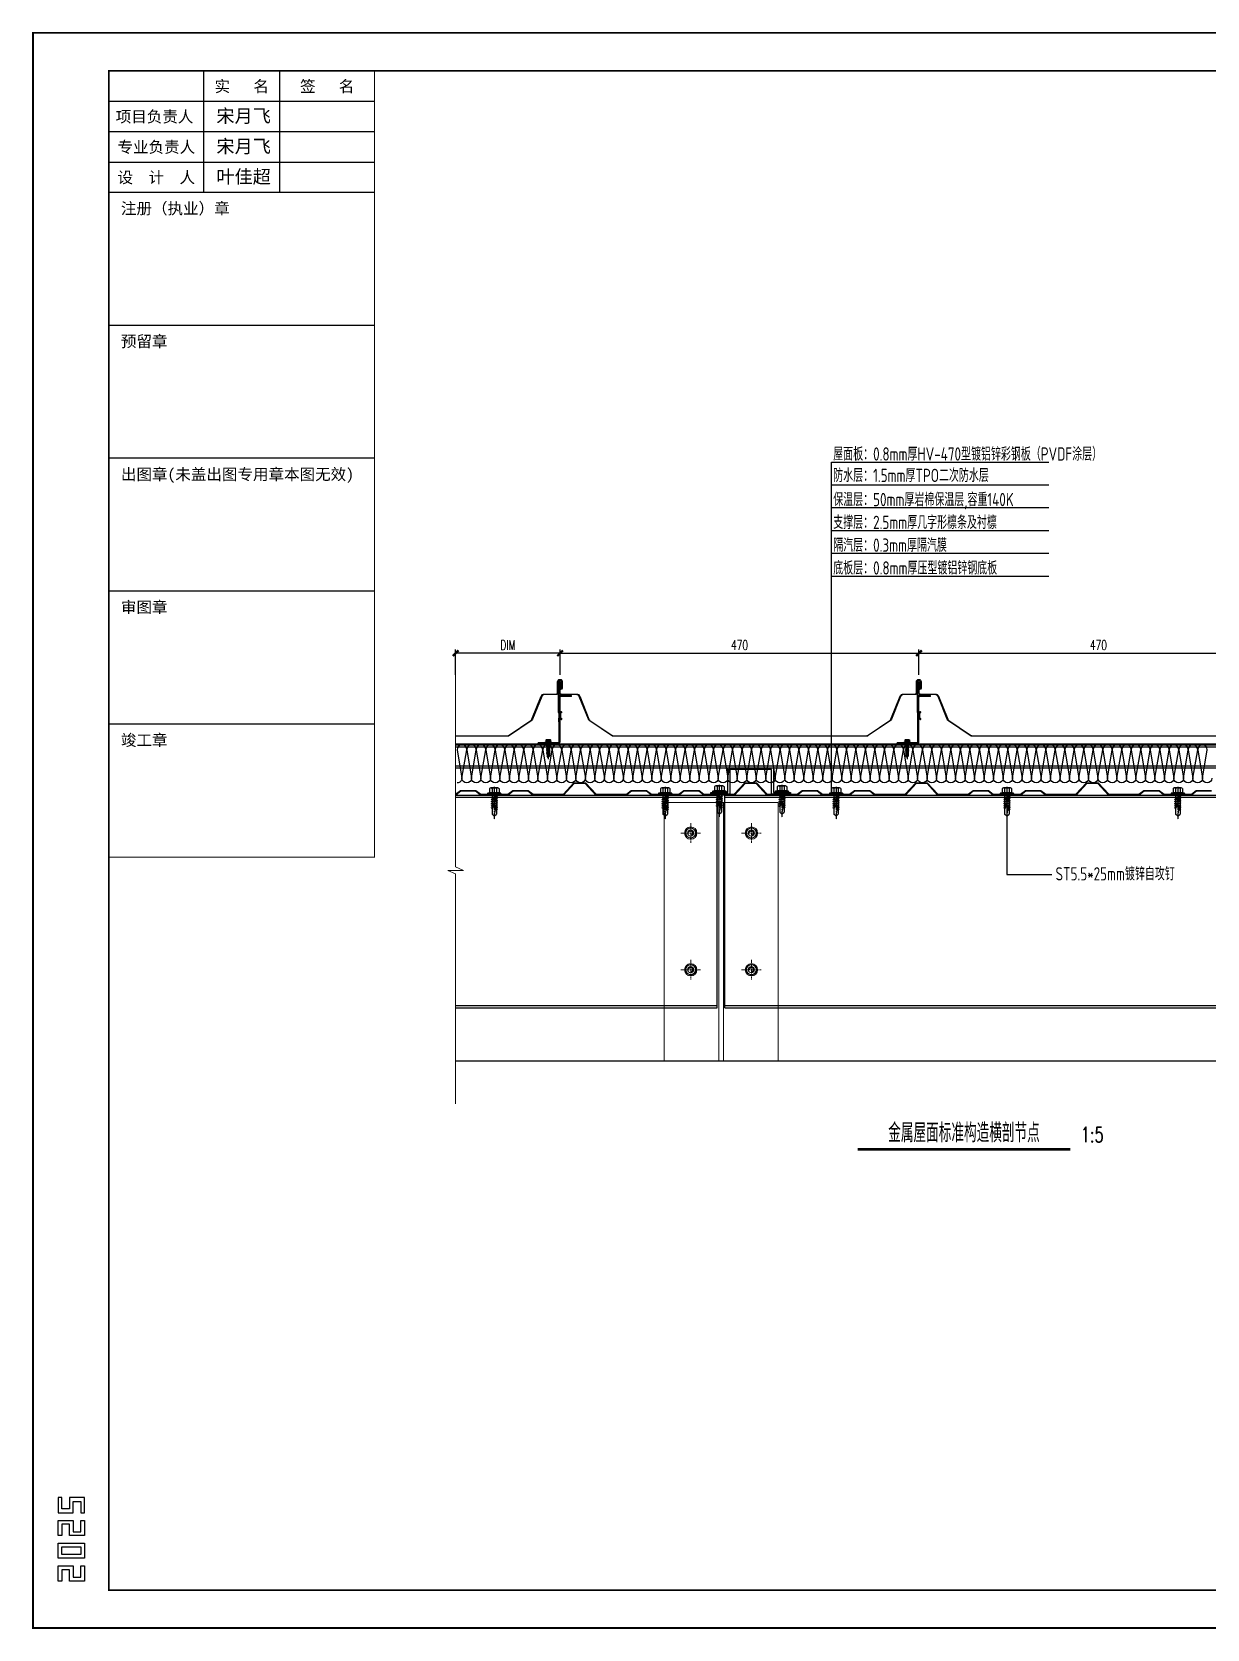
# Model space of a CAD drawing. Extents: x -599358 to 2865263, y -1062760 to 486533.
# Drawn here: x 109185 to 110733, y -728503 to -726400 of the extents above; entities that cross this region are included whole.
import ezdxf
from ezdxf.enums import TextEntityAlignment as Align

# ---------------------------------------------------------------- set-up
doc = ezdxf.new("R2010")
doc.units = 0
for name, pattern in [('CENTER', [2, 1.25, -0.25, 0.25, -0.25]), ('CENTER2', [28.575, 19.05, -3.175, 3.175, -3.175]), ('DASH', [0.35, 0.25, -0.1])]:
    doc.linetypes.add(name, pattern=pattern)
for name, color, linetype in [('0-cxFrame', 155, 'Continuous'), ('3符号', 173, 'Continuous'), ('BWM', 8, 'Continuous'), ('DIM', 173, 'Continuous'), ('Glass cotton', 95, 'Continuous'), ('PJ', 151, 'Continuous'), ('qianming', 155, 'Continuous'), ('SEAMLOK75 - SHEET', 6, 'Continuous'), ('V900型压型底板', 190, 'Continuous'), ('WZ', 2, 'Continuous'), ('ZX', 1, 'CENTER2')]:
    doc.layers.add(name, color=color, linetype=linetype)
for name, color, linetype, lineweight in [('0-cxText', 131, 'Continuous', 25), ('S-dim', 81, 'Continuous', 0), ('底板', 2, 'Continuous', 13), ('文字标注引出线', 7, 'Continuous', 15), ('粗', 7, 'Continuous', 50), ('紧固件', 4, 'Continuous', 13)]:
    doc.layers.add(name, color=color, linetype=linetype, lineweight=lineweight)
doc.styles.add('cx_biaoti', font='')
doc.styles.add('cx_tuming', font='simhei.ttf')
doc.styles.add('cx_tuqian1', font='宋体.shx')
doc.styles.add('DHTEXT-1', font='romans.shx', dxfattribs={"width": 0.7, "bigfont": 'chinese.shx'})
doc.styles.add('jhz', font='TSSDENG.SHX', dxfattribs={"width": 0.75, "bigfont": 'TSSDCHN.SHX'})
doc.styles.add('卓越符号', font='ROMANS.shx', dxfattribs={"width": 0.7, "bigfont": 'CHINESE.shx'})
doc.styles.add('图框宋体', font='', dxfattribs={"width": 0.75})
doc.styles.add('黑体', font='simhei.ttf')
doc.styles.get('cx_biaoti').set_extended_font_data('SimSun')
doc.styles.get('图框宋体').set_extended_font_data('SimSun')
doc.dimstyles.new('ZN5', dxfattribs={"dimscale": 5, "dimtxt": 2.5, "dimasz": 1.5, "dimexe": 1, "dimexo": 2, "dimgap": 0.9, "dimtad": 1, "dimdec": 0, "dimdsep": 46, "dimtxsty": 'DHTEXT-1', "dimblk": 'ARCHTICK', "dimcen": 2.5, "dimclrd": 173, "dimclre": 173, "dimclrt": 7, "dimazin": 2, "dimtfac": 1, "dimtix": 1, "dimtmove": 2, "dimatfit": 3, "dimfxl": 0, "dimarcsym": 0})

# ---------------------------------------------------------------- blocks, each defined once
blk = doc.blocks.new('*U641')
at = {"layer": 'PJ'}
for p, q in [((-4.4, 0.5), (-4.4, 0)), ((4.4, 0), (-4.4, 0)), ((-4.1, 0.8), (-3.1, 1)), ((4.1, 0.8), (-4.1, 0.8)), ((-3.1, 3.9), (-3.1, 1)), ((3.1, 1), (-3.1, 1)), ((2.3, 4.2), (-2.3, 4.2)), ((-2, 0.8), (-1.5, 1)), ((-1.5, 3.9), (-1.5, 1)), ((-1.5, 0), (-1.5, -1.6)), ((1.5, 3.9), (1.5, 1)), ((2.2, 0.8), (1.5, 1)), ((1.5, 0), (1.5, -1.1)), ((3.1, 3.9), (3.1, 1)), ((4.1, 0.8), (3.1, 1)), ((4.4, 0.5), (4.4, 0)), ((-2.1, -1.9), (2.1, -1.4)), ((-2.1, -1.9), (-1.5, -1.6)), ((-2.1, -1.9), (-1.5, -2.2)), ((-2.1, -3.3), (2.1, -2.8)), ((-2.1, -3.3), (-1.5, -3)), ((-2.1, -3.3), (-1.5, -3.6)), ((-2.1, -4.7), (2.1, -4.2)), ((-2.1, -4.7), (-1.5, -4.4)), ((-2.1, -4.7), (-1.5, -5)), ((-2.1, -6.1), (2.1, -5.6)), ((-2.1, -6.1), (-1.5, -5.8)), ((-2.1, -6.1), (-1.5, -6.4)), ((-2.1, -7.5), (2.1, -7)), ((-2.1, -7.5), (-1.5, -7.2)), ((-2.1, -7.5), (-1.5, -7.8)), ((-2.1, -8.9), (-1.5, -8.6)), ((-2.1, -8.9), (-1.1, -8.8)), ((-2.1, -8.9), (-1.5, -9.2)), ((-1.5, -1.6), (1.5, -1.1)), ((-1.5, -2.2), (1.5, -1.7)), ((-1.5, -2.2), (-1.5, -3)), ((-1.5, -3), (1.5, -2.5)), ((-1.5, -3.6), (1.5, -3.1)), ((-1.5, -3.6), (-1.5, -4.4)), ((-1.5, -4.4), (1.5, -3.9)), ((-1.5, -5), (1.5, -4.5)), ((-1.5, -5), (-1.5, -5.8)), ((-1.5, -5.8), (1.5, -5.3)), ((-1.5, -6.4), (1.5, -5.9)), ((-1.5, -6.4), (-1.5, -7.2)), ((-1.5, -7.2), (1.5, -6.7)), ((-1.5, -7.8), (1.5, -7.3)), ((-1.5, -7.8), (-1.5, -8.6)), ((-1.5, -8.6), (-1, -8.5)), ((-1.5, -9.2), (-1.5, -13)), ((-1.5, -9.2), (-1.3, -9.2)), ((0.6, -8.2), (1.5, -8.1)), ((0.7, -8.6), (2.1, -8.4)), ((0.7, -8.8), (1.5, -8.7)), ((0.7, -9.6), (1.5, -9.5)), ((0.7, -10), (2.1, -9.8)), ((0.7, -10.2), (1.5, -10.1)), ((1.5, -0.3), (1.5, -1.1)), ((2.1, -1.4), (1.5, -1.1)), ((2.1, -1.4), (1.5, -1.7)), ((1.5, -1.7), (1.5, -2.5)), ((2.1, -2.8), (1.5, -2.5)), ((2.1, -2.8), (1.5, -3.1)), ((1.5, -3.1), (1.5, -3.9)), ((2.1, -4.2), (1.5, -3.9)), ((2.1, -4.2), (1.5, -4.5)), ((1.5, -4.5), (1.5, -5.3)), ((2.1, -5.6), (1.5, -5.3)), ((2.1, -5.6), (1.5, -5.9)), ((1.5, -5.9), (1.5, -6.7)), ((2.1, -7), (1.5, -6.7)), ((2.1, -7), (1.5, -7.3)), ((1.5, -7.3), (1.5, -8.1)), ((2.1, -8.4), (1.5, -8.1)), ((2.1, -8.4), (1.5, -8.7)), ((1.5, -8.7), (1.5, -9.5)), ((2.1, -9.8), (1.5, -9.5)), ((2.1, -9.8), (1.5, -10.1)), ((1.5, -10.1), (1.5, -13)), ((0, -14.4), (-1.5, -13)), ((0, -14.4), (1.5, -13))]:
    blk.add_line(p, q, dxfattribs=at)
blk.add_lwpolyline([(0, -14.4), (0.7, -10.2), (0.7, -8.5, 0.417657), (0.4, -8.2, 0.097062), (-1, -8.5), (-1.5, -9.6)], format="xyb", dxfattribs=at)
for centre, radius, start, end in [((-4.1, 0.5), 0.3, 90, 180), ((-2.3, 3.3), 0.951, 35.4009, 144.5991), ((0, 1), 3.2, 61.0594, 118.9406), ((2.3, 3.3), 0.951, 35.4009, 144.5991), ((4.1, 0.5), 0.3, 0, 90)]:
    blk.add_arc(centre, radius, start, end, dxfattribs=at)
at = {"layer": 'ZX', "ltscale": 0.2}
blk.add_line((0, 4.9), (0, -16.8), dxfattribs=at)
blk = doc.blocks.new('00990')
at = {"color": 2}
blk.add_lwpolyline([(7292.4, -17093.5), (7314.9, -17093.5), (7314.9, -17061), (7374.9, -17061), (7374.9, -17093.5), (7397.4, -17093.5), (7397.4, -17096), (7372.4, -17096), (7372.4, -17063.5), (7317.4, -17063.5), (7317.4, -17096), (7292.4, -17096)], close=True, dxfattribs=at)
at = {"layer": '紧固件', "xscale": 2, "yscale": 2, "zscale": 2}
for p in [(7303.6, -17093.5), (7386.1, -17093.5, 0)]:
    blk.add_blockref('*U641', p, dxfattribs=at)
blk = doc.blocks.new('*U1726')
at = {"layer": 'PJ'}
for p, q in [((-4.4, 0.5), (-4.4, 0)), ((4.4, 0), (-4.4, 0)), ((-4.1, 0.8), (-3.1, 1)), ((4.1, 0.8), (-4.1, 0.8)), ((-3.1, 3.9), (-3.1, 1)), ((3.1, 1), (-3.1, 1)), ((2.3, 4.2), (-2.3, 4.2)), ((-2, 0.8), (-1.5, 1)), ((-1.5, 3.9), (-1.5, 1)), ((-1.5, 0), (-1.5, -1.6)), ((1.5, 3.9), (1.5, 1)), ((2.2, 0.8), (1.5, 1)), ((1.5, 0), (1.5, -1.1)), ((3.1, 3.9), (3.1, 1)), ((4.1, 0.8), (3.1, 1)), ((4.4, 0.5), (4.4, 0)), ((-2.1, -1.9), (2.1, -1.4)), ((-2.1, -1.9), (-1.5, -1.6)), ((-2.1, -1.9), (-1.5, -2.2)), ((-2.1, -3.3), (2.1, -2.8)), ((-2.1, -3.3), (-1.5, -3)), ((-2.1, -3.3), (-1.5, -3.6)), ((-2.1, -4.7), (2.1, -4.2)), ((-2.1, -4.7), (-1.5, -4.4)), ((-2.1, -4.7), (-1.5, -5)), ((-2.1, -6.1), (2.1, -5.6)), ((-2.1, -6.1), (-1.5, -5.8)), ((-2.1, -6.1), (-1.5, -6.4)), ((-2.1, -7.5), (2.1, -7)), ((-2.1, -7.5), (-1.5, -7.2)), ((-2.1, -7.5), (-1.5, -7.8)), ((-2.1, -8.9), (2.1, -8.4)), ((-2.1, -8.9), (-1.5, -8.6)), ((-2.1, -8.9), (-1.5, -9.2)), ((-2.1, -10.3), (2.1, -9.8)), ((-2.1, -10.3), (-1.5, -10)), ((-2.1, -10.3), (-1.5, -10.6)), ((-2.1, -11.7), (2.1, -11.2)), ((-2.1, -11.7), (-1.5, -11.4)), ((-2.1, -11.7), (-1.5, -12)), ((-2.1, -13.1), (-1.5, -12.8)), ((-2.1, -13.1), (-1.1, -13)), ((-2.1, -13.1), (-1.5, -13.4)), ((-1.5, -1.6), (1.5, -1.1)), ((-1.5, -2.2), (1.5, -1.7)), ((-1.5, -2.2), (-1.5, -3)), ((-1.5, -3), (1.5, -2.5)), ((-1.5, -3.6), (1.5, -3.1)), ((-1.5, -3.6), (-1.5, -4.4)), ((-1.5, -4.4), (1.5, -3.9)), ((-1.5, -5), (1.5, -4.5)), ((-1.5, -5), (-1.5, -5.8)), ((-1.5, -5.8), (1.5, -5.3)), ((-1.5, -6.4), (1.5, -5.9)), ((-1.5, -6.4), (-1.5, -7.2)), ((-1.5, -7.2), (1.5, -6.7)), ((-1.5, -7.8), (1.5, -7.3)), ((-1.5, -7.8), (-1.5, -8.6)), ((-1.5, -8.6), (1.5, -8.1)), ((-1.5, -9.2), (1.5, -8.7)), ((-1.5, -9.2), (-1.5, -10)), ((-1.5, -10), (1.5, -9.5)), ((-1.5, -10.6), (1.5, -10.1)), ((-1.5, -10.6), (-1.5, -11.4)), ((-1.5, -11.4), (1.5, -10.9)), ((-1.5, -12), (1.5, -11.5)), ((-1.5, -12), (-1.5, -12.8)), ((-1.5, -12.8), (-1, -12.7)), ((-1.5, -13.4), (-1.5, -17.2)), ((-1.5, -13.4), (-1.3, -13.4)), ((0, -18.6), (-1.5, -17.2)), ((0, -18.6), (1.5, -17.2)), ((0.6, -12.4), (1.5, -12.3)), ((0.7, -12.8), (2.1, -12.6)), ((0.7, -13), (1.5, -12.9)), ((0.7, -13.8), (1.5, -13.7)), ((0.7, -14.2), (2.1, -14)), ((0.7, -14.4), (1.5, -14.3)), ((1.5, -0.3), (1.5, -1.1)), ((2.1, -1.4), (1.5, -1.1)), ((2.1, -1.4), (1.5, -1.7)), ((1.5, -1.7), (1.5, -2.5)), ((2.1, -2.8), (1.5, -2.5)), ((2.1, -2.8), (1.5, -3.1)), ((1.5, -3.1), (1.5, -3.9)), ((2.1, -4.2), (1.5, -3.9)), ((2.1, -4.2), (1.5, -4.5)), ((1.5, -4.5), (1.5, -5.3)), ((2.1, -5.6), (1.5, -5.3)), ((2.1, -5.6), (1.5, -5.9)), ((1.5, -5.9), (1.5, -6.7)), ((2.1, -7), (1.5, -6.7)), ((2.1, -7), (1.5, -7.3)), ((1.5, -7.3), (1.5, -8.1)), ((2.1, -8.4), (1.5, -8.1)), ((2.1, -8.4), (1.5, -8.7)), ((1.5, -8.7), (1.5, -9.5)), ((2.1, -9.8), (1.5, -9.5)), ((2.1, -9.8), (1.5, -10.1)), ((1.5, -10.1), (1.5, -10.9)), ((2.1, -11.2), (1.5, -10.9)), ((2.1, -11.2), (1.5, -11.5)), ((1.5, -11.5), (1.5, -12.3)), ((2.1, -12.6), (1.5, -12.3)), ((2.1, -12.6), (1.5, -12.9)), ((1.5, -12.9), (1.5, -13.7)), ((2.1, -14), (1.5, -13.7)), ((2.1, -14), (1.5, -14.3)), ((1.5, -14.3), (1.5, -17.2))]:
    blk.add_line(p, q, dxfattribs=at)
blk.add_lwpolyline([(0, -18.6), (0.7, -14.4), (0.7, -12.7, 0.417657), (0.4, -12.4, 0.097062), (-1, -12.7), (-1.5, -13.8)], format="xyb", dxfattribs=at)
for centre, radius, start, end in [((-4.1, 0.5), 0.3, 90, 180), ((-2.3, 3.3), 0.951, 35.4009, 144.5991), ((0, 1), 3.2, 61.0594, 118.9406), ((2.3, 3.3), 0.951, 35.4009, 144.5991), ((4.1, 0.5), 0.3, 0, 90)]:
    blk.add_arc(centre, radius, start, end, dxfattribs=at)
at = {"layer": 'ZX', "ltscale": 0.2}
blk.add_line((0, 4.9), (0, -21), dxfattribs=at)
blk = doc.blocks.new('A$C06060CBF')
at = {"layer": '粗', "lineweight": -2}
for p, q in [((26.8, 41.2), (26.8, 82.1)), ((27.4, 41.2), (27.4, 82.1)), ((43.8, 63.6), (29.7, 63.6)), ((43.8, 62.4), (43.8, 63.6)), ((27.4, 2.3), (27.4, 61.4)), ((28.7, 59.5), (27.4, 59.5)), ((30.4, 42.2), (28, 40.8)), ((28.7, 2.3), (28.7, 61.4)), ((43.8, 62.4), (29.7, 62.4)), ((26.8, 33), (26.8, 28.9)), ((28.7, 41.2), (27.4, 41.2)), ((27.4, 33), (27.4, 28.9)), ((28.7, 33), (27.4, 33)), ((30.4, 32), (28, 33.3)), ((29.2, 40.8), (28.4, 40.3)), ((29.2, 33.4), (28.4, 33.9)), ((30.7, 41.6), (29.2, 40.8)), ((29.2, 33.8), (29.2, 40.3)), ((30.7, 32.5), (29.2, 33.4)), ((30.9, 41.1), (29.8, 40.4)), ((29.8, 33.8), (29.8, 40.3)), ((30.6, 33.3), (29.8, 33.7)), ((30.9, 33.1), (29.8, 33.7)), ((26.4, 1.2), (0, 1.2)), ((0, 0), (0, 1.2)), ((26.4, 0), (0, 0)), ((19.5, 0), (19.5, 1.2))]:
    blk.add_line(p, q, dxfattribs=at)
at = {"layer": '粗'}
blk.add_line((27.4, 28.9), (26.8, 28.9), dxfattribs=at)
at = {"layer": '粗', "linetype": 'DASH', "lineweight": -2}
for p, q in [((9.7, 1.2), (9.7, 0)), ((16.9, 1.2), (16.9, 0))]:
    blk.add_line(p, q, dxfattribs=at)
at = {"layer": '粗', "lineweight": -2}
blk.add_lwpolyline([(27.4, 82.1, -1), (29.9, 82.1), (29.9, 73.1), (30.5, 73.1), (30.5, 82.1, 1), (26.8, 82.1)], format="xyb", dxfattribs=at)
for centre, radius, start, end in [((29.7, 61.4), 2.25, 90, 180), ((29.7, 61.4), 1.02, 90, 180), ((30.6, 41.6), 0.627, 302.657, 103.9204), ((27.8, 41.2), 1.02, 180, 300), ((27.8, 33), 1.02, 60, 180), ((27.8, 41.2), 0.41, 180, 300), ((27.8, 33), 0.41, 60, 180), ((29.9, 40.3), 0.717, 120, 180), ((29.9, 33.8), 0.717, 180, 240), ((29.9, 40.3), 0.102, 120, 180), ((29.9, 33.8), 0.102, 180, 240), ((30.6, 32.6), 0.627, 256.0796, 57.343), ((26.4, 2.3), 1.02, 270, 0), ((26.4, 2.3), 2.25, 270, 0)]:
    blk.add_arc(centre, radius, start, end, dxfattribs=at)
at = {"layer": '紧固件', "xscale": -1.023999999801318, "yscale": 1.023999999801318, "zscale": 1.023999999801318}
blk.add_blockref('*U1726', (13.2, 1.2), dxfattribs=at)
blk = doc.blocks.new('*U647')
at = {"const_width": 0.7}
blk.add_lwpolyline([(-27.98, 0), (27.98, 0)], dxfattribs=at)
at = {"color": 0, "style": '卓越符号', "width": 0.7, "flags": 8}
blk.add_attdef('图名', text='', height=5, dxfattribs=at).set_placement((0, 1.85), align=Align.CENTER)
blk.add_attdef('比例', (30.78, 1.85), '', height=4, dxfattribs=at)
blk = doc.blocks.new('_ArchTick')
at = {"color": 0, "linetype": 'ByBlock', "const_width": 0.4}
blk.add_lwpolyline([(-0.5, -0.5), (0.5, 0.5)], dxfattribs=at)
blk = doc.blocks.new('*D648')
at = {"layer": 'Defpoints', "color": 0, "ltscale": 50, "transparency": 16777216}
for p in [(110353.5, -727218.3), (109881, -727257), (110353.5, -727257)]:
    blk.add_point(p, dxfattribs=at)
at = {"layer": 'DIM', "color": 173, "linetype": 'ByBlock', "lineweight": -2, "ltscale": 50, "transparency": 16777216}
for p, q in [((109881, -727247), (109881, -727213.3)), ((109881, -727218.3), (110353.5, -727218.3)), ((110353.5, -727247), (110353.5, -727213.3))]:
    blk.add_line(p, q, dxfattribs=at)
at = {"layer": 'DIM', "color": 173, "lineweight": -2, "ltscale": 50, "transparency": 16777216, "xscale": 7.5, "yscale": 7.5, "zscale": 7.5, "rotation": 180}
blk.add_blockref('_ArchTick', (109881, -727218.3), dxfattribs=at)
at = {"layer": 'DIM', "color": 173, "lineweight": -2, "ltscale": 50, "transparency": 16777216, "xscale": 7.5, "yscale": 7.5, "zscale": 7.5}
blk.add_blockref('_ArchTick', (110353.5, -727218.3), dxfattribs=at)
at = {"layer": 'DIM', "color": 7, "ltscale": 50, "transparency": 16777216, "insert": (110117.2, -727207.6), "char_height": 12.5, "attachment_point": 5, "style": 'DHTEXT-1'}
blk.add_mtext('470', dxfattribs=at)
blk = doc.blocks.new('*D649')
at = {"layer": 'Defpoints', "color": 0, "ltscale": 50, "transparency": 16777216}
for p in [(110826.1, -727218.3), (110353.5, -727257), (110826.1, -727257)]:
    blk.add_point(p, dxfattribs=at)
at = {"layer": 'DIM', "color": 173, "linetype": 'ByBlock', "lineweight": -2, "ltscale": 50, "transparency": 16777216}
for p, q in [((110353.5, -727247), (110353.5, -727213.3)), ((110353.5, -727218.3), (110826.1, -727218.3)), ((110826.1, -727247), (110826.1, -727213.3))]:
    blk.add_line(p, q, dxfattribs=at)
at = {"layer": 'DIM', "color": 173, "lineweight": -2, "ltscale": 50, "transparency": 16777216, "xscale": 7.5, "yscale": 7.5, "zscale": 7.5, "rotation": 180}
blk.add_blockref('_ArchTick', (110353.5, -727218.3), dxfattribs=at)
at = {"layer": 'DIM', "color": 173, "lineweight": -2, "ltscale": 50, "transparency": 16777216, "xscale": 7.5, "yscale": 7.5, "zscale": 7.5}
blk.add_blockref('_ArchTick', (110826.1, -727218.3), dxfattribs=at)
at = {"layer": 'DIM', "color": 7, "ltscale": 50, "transparency": 16777216, "insert": (110589.8, -727207.6), "char_height": 12.5, "attachment_point": 5, "style": 'DHTEXT-1'}
blk.add_mtext('470', dxfattribs=at)
blk = doc.blocks.new('*D652')
at = {"layer": 'Defpoints', "color": 0, "ltscale": 50, "transparency": 16777216}
for p in [(109743.4, -727218.3), (109743.4, -727257), (109881, -727257)]:
    blk.add_point(p, dxfattribs=at)
at = {"layer": 'DIM', "color": 173, "linetype": 'ByBlock', "lineweight": -2, "ltscale": 50, "transparency": 16777216}
for p, q in [((109743.4, -727247), (109743.4, -727213.3)), ((109881, -727218.3), (109743.4, -727218.3)), ((109881, -727247), (109881, -727213.3))]:
    blk.add_line(p, q, dxfattribs=at)
at = {"layer": 'DIM', "color": 173, "lineweight": -2, "ltscale": 50, "transparency": 16777216, "xscale": 7.5, "yscale": 7.5, "zscale": 7.5, "rotation": 180}
blk.add_blockref('_ArchTick', (109743.4, -727218.3), dxfattribs=at)
at = {"layer": 'DIM', "color": 173, "lineweight": -2, "ltscale": 50, "transparency": 16777216, "xscale": 7.5, "yscale": 7.5, "zscale": 7.5}
blk.add_blockref('_ArchTick', (109881, -727218.3), dxfattribs=at)
at = {"layer": 'DIM', "color": 7, "ltscale": 50, "transparency": 16777216, "insert": (109812.2, -727207.6), "char_height": 12.5, "attachment_point": 5, "style": 'DHTEXT-1'}
blk.add_mtext('DIM', dxfattribs=at)
blk = doc.blocks.new('*U1760')
at = {"color": 4}
for points in [[(-7, -1, 1), (9, -1, 1), (-7, -1, 1)], [(-5.4, -1, 1), (7.4, -1, 1), (-5.4, -1, 1)], [(-3, -1, 1), (5, -1, 1), (-3, -1, 1)], [(1, -3.8, 2.414214), (-1.8, -1, 2.414214)]]:
    blk.add_lwpolyline(points, format="xyb", dxfattribs=at)
blk.add_lwpolyline([(1, -8.3), (-5.7, -4.6), (-5.7, 2.6), (1, 6.3), (7.7, 2.6), (7.7, -4.6), (1, -8.3)], dxfattribs=at)
at = {"color": 1, "linetype": 'CENTER', "ltscale": 3}
for points in [[(1, 11.8), (1, -13.8)], [(-11.8, -1), (13.8, -1)]]:
    blk.add_lwpolyline(points, dxfattribs=at)
blk = doc.blocks.new('4356')
at = {"layer": 'S-dim', "ltscale": 10}
for p, q in [((1239454.8, -86062.1), (1239604.8, -86062.1)), ((1239454.8, -86062.1), (1239454.8, -86402.1)), ((1239526.8, -86062.1), (1239526.8, -86402.1)), ((1239532.8, -86062.1), (1239532.8, -86402.1)), ((1239604.8, -86062.1), (1239604.8, -86402.1)), ((1239454.8, -86402.1), (1239604.8, -86402.1))]:
    blk.add_line(p, q, dxfattribs=at)
at = {"xscale": 1.010860484544767, "yscale": 1.010860484544767, "zscale": 1.010860484544767}
for p in [(1239488.8, -86101.1), (1239568.8, -86101.1), (1239488.8, -86281.1), (1239568.8, -86281.1)]:
    blk.add_blockref('*U1760', p, dxfattribs=at)
blk = doc.blocks.new('zjcx_lan_xinxi(Dragon)')
for p, q in [((7000, -3200), (0, -3200)), ((7000, -6700), (0, -6700)), ((7000, -10200), (0, -10200)), ((7000, -13700), (0, -13700)), ((7000, -17200), (0, -17200))]:
    blk.add_line(p, q)
at = {"const_width": 25}
blk.add_lwpolyline([(0, -20700), (7000, -20700), (7000, 0), (0, 0)], close=True, dxfattribs=at)
for points in [[(2500, -3200), (2500, 0)], [(4500, -3200), (4500, 0)], [(0, -800), (7000, -800)], [(0, -1600), (7000, -1600)], [(0, -2400), (7000, -2400)]]:
    blk.add_lwpolyline(points)
for points in [[(7000, -3200), (7000, 0)], [(0, -3200), (7000, -3200)], [(0, -20700), (7000, -20700), (7000, -3200)], [(0, -20700), (7000, -20700)]]:
    blk.add_lwpolyline(points, dxfattribs=at)
at = {"style": '图框宋体'}
for s, p in [('实   名', (3500, -400)), ('签   名', (5750, -400)), ('项目负责人', (1204, -1200)), ('专业负责人', (1250, -2000)), ('设  计  人', (1250, -2800))]:
    blk.add_text(s, height=300, dxfattribs=at).set_placement(p, align=Align.MIDDLE)
for s, p in [('注册（执业）章', (318, -3771)), ('预留章', (318, -7271)), ('出图章(未盖出图专用章本图无效)', (318, -10771)), ('审图章', (318, -14271)), ('竣工章', (318, -17771))]:
    blk.add_text(s, height=300, dxfattribs=at).set_placement(p)
blk = doc.blocks.new('T-信息(Dragon)')
at = {"layer": '0-cxFrame'}
blk.add_blockref('zjcx_lan_xinxi(Dragon)', (0, 0), dxfattribs=at)
at = {"layer": 'qianming', "color": 3, "style": 'cx_biaoti'}
for s, p in [('宋月飞', (3550, -1186)), ('宋月飞', (3550, -1986)), ('叶佳超', (3550, -2786))]:
    blk.add_text(s, height=350, dxfattribs=at).set_placement(p, align=Align.MIDDLE_CENTER)
blk = doc.blocks.new('TK22.A2 L(Dragon)')
at = {"layer": '0-cxFrame', "color": 7, "const_width": 0.5}
blk.add_lwpolyline([(0, 0), (-594, 0), (-594, 420), (0, 420)], close=True, dxfattribs=at)
at = {"layer": '0-cxFrame', "const_width": 0.5}
blk.add_lwpolyline([(-80, 10), (-574, 10), (-574, 410), (-80, 410)], close=True, dxfattribs=at)
at = {"layer": 'Defpoints', "color": 2}
for points in [[(-586.37, 34.37), (-587.37, 34.37), (-587.37, 30.37), (-583.37, 30.37), (-583.37, 33.37), (-581.37, 33.37), (-581.37, 30.37), (-580.37, 30.37), (-580.37, 34.37), (-584.37, 34.37), (-584.37, 31.37), (-586.37, 31.37), (-586.37, 34.37)], [(-586.37, 24.37), (-587.37, 24.37), (-587.37, 28.37), (-583.37, 28.37), (-583.37, 25.37), (-581.37, 25.37), (-581.37, 28.37), (-580.37, 28.37), (-580.37, 24.37), (-584.37, 24.37), (-584.37, 27.37), (-586.37, 27.37), (-586.37, 24.37)], [(-586.37, 12.37), (-587.37, 12.37), (-587.37, 16.37), (-583.37, 16.37), (-583.37, 13.37), (-581.37, 13.37), (-581.37, 16.37), (-580.37, 16.37), (-580.37, 12.37), (-584.37, 12.37), (-584.37, 15.37), (-586.37, 15.37), (-586.37, 12.37)]]:
    blk.add_lwpolyline(points, dxfattribs=at)
for points in [[(-587.37, 18.37), (-587.37, 22.37), (-580.37, 22.37), (-580.37, 18.37)], [(-586.37, 19.37), (-586.37, 21.37), (-581.37, 21.37), (-581.37, 19.37)]]:
    blk.add_lwpolyline(points, close=True, dxfattribs=at)
at = {"layer": '0-cxFrame', "xscale": 0.01, "yscale": 0.01, "zscale": 0.01}
blk.add_blockref('T-信息(Dragon)', (-574, 410), dxfattribs=at)
at = {"style": '黑体', "flags": 4}
blk.add_attdef('图幅', text='', height=3.3, dxfattribs=at).set_placement((-40, 3), align=Align.RIGHT)
at = {"layer": '0-cxText', "flags": 4}
for tag, height, style, p in [('建设单位', 3.5, 'cx_tuming', (-45, 240)), ('项目名称', 3.5, 'cx_tuming', (-45, 210)), ('子项名称', 3.5, 'cx_tuming', (-45, 180)), ('工程编号', 3.3, 'cx_tuqian1', (-35, 165)), ('图名1', 3.5, 'cx_tuming', (-45, 87)), ('图名2', 3.5, 'cx_tuming', (-45, 79)), ('图名3', 3.5, 'cx_tuming', (-45, 71)), ('出图日期', 3.3, 'cx_tuqian1', (-39, 60)), ('专业', 3.3, 'cx_tuqian1', (-55, 52)), ('图号', 3.3, 'cx_tuqian1', (-55, 44)), ('版次', 3.3, 'cx_tuqian1', (-20, 44))]:
    blk.add_attdef(tag, text='', height=height, dxfattribs=dict(at, style=style)).set_placement(p, align=Align.MIDDLE)
at = {"layer": 'Defpoints', "color": 6, "flags": 4}
for tag, height, style, p in [('tufu', 3.3, '黑体', (-12, 12)), ('dwfname', 4, 'cx_tuqian1', (-80, 3))]:
    blk.add_attdef(tag, text='', height=height, dxfattribs=dict(at, style=style)).set_placement(p, align=Align.RIGHT)

msp = doc.modelspace()

# ---------------------------------------------------------------- linework, layer by layer
at = {"color": 1, "ltscale": 10}
msp.add_line((109743.4, -727337.6), (111470.5, -727337.6), dxfattribs=at)
at = {"color": 3, "ltscale": 10}
for p, q in [((109743.4, -727339.1), (111470.5, -727339.1)), ((109743.4, -727341.6), (111470.5, -727341.6)), ((109743.4, -727366.6), (111470.5, -727366.6)), ((109743.4, -727369.1), (111470.5, -727369.1))]:
    msp.add_line(p, q, dxfattribs=at)
at = {"color": 6, "ltscale": 10}
for p, q in [((109743.4, -727405), (110087.9, -727405)), ((109743.4, -727408), (110087.9, -727408)), ((110087.9, -727685), (110087.9, -727405)), ((110097.9, -727685), (110097.9, -727405)), ((110097.9, -727405), (111470.5, -727405)), ((110097.9, -727408), (111470.5, -727408)), ((109743.4, -727682), (110087.9, -727682)), ((109743.4, -727685), (110087.9, -727685)), ((110097.9, -727682), (111470.5, -727682)), ((110097.9, -727685), (111470.5, -727685))]:
    msp.add_line(p, q, dxfattribs=at)
at = {"color": 8, "ltscale": 10}
msp.add_line((109743.4, -727755), (111470.5, -727755), dxfattribs=at)
at = {"layer": 'BWM'}
msp.add_lwpolyline([(110739.2, -727382.8, -1), (110726.7, -727382.8), (110733, -727345.3, 1), (110720.5, -727345.3), (110726.7, -727382.8, -1), (110714.2, -727382.8), (110720.5, -727345.3, 1), (110708, -727345.3), (110714.2, -727382.8, -1), (110701.7, -727382.8), (110708, -727345.3, 1), (110695.5, -727345.3), (110701.7, -727382.8, -1), (110689.2, -727382.8), (110695.5, -727345.3, 1), (110683, -727345.3), (110689.2, -727382.8, -1), (110676.7, -727382.8), (110683, -727345.3, 1), (110670.5, -727345.3), (110676.7, -727382.8, -1), (110664.2, -727382.8), (110670.5, -727345.3, 1), (110658, -727345.3), (110664.2, -727382.8, -1), (110651.7, -727382.8), (110658, -727345.3, 1), (110645.5, -727345.3), (110651.7, -727382.8, -1), (110639.2, -727382.8), (110645.5, -727345.3, 1), (110633, -727345.3), (110639.2, -727382.8, -1), (110626.7, -727382.8), (110633, -727345.3, 1), (110620.5, -727345.3), (110626.7, -727382.8, -1), (110614.2, -727382.8), (110620.5, -727345.3, 1), (110608, -727345.3), (110614.2, -727382.8, -1), (110601.7, -727382.8), (110608, -727345.3, 1), (110595.5, -727345.3), (110601.7, -727382.8, -1), (110589.2, -727382.8), (110595.5, -727345.3, 1), (110583, -727345.3), (110589.2, -727382.8, -1), (110576.7, -727382.8), (110583, -727345.3, 1), (110570.5, -727345.3), (110576.7, -727382.8, -1), (110564.2, -727382.8), (110570.5, -727345.3, 1), (110558, -727345.3), (110564.2, -727382.8, -1), (110551.7, -727382.8), (110558, -727345.3, 1), (110545.5, -727345.3), (110551.7, -727382.8, -1), (110539.2, -727382.8), (110545.5, -727345.3, 1), (110533, -727345.3), (110539.2, -727382.8, -1), (110526.7, -727382.8), (110533, -727345.3, 1), (110520.5, -727345.3), (110526.7, -727382.8, -1), (110514.2, -727382.8), (110520.5, -727345.3, 1), (110508, -727345.3), (110514.2, -727382.8, -1), (110501.7, -727382.8), (110508, -727345.3, 1), (110495.5, -727345.3), (110501.7, -727382.8, -1), (110489.2, -727382.8), (110495.5, -727345.3, 1), (110483, -727345.3), (110489.2, -727382.8, -1), (110476.7, -727382.8), (110483, -727345.3, 1), (110470.5, -727345.3), (110476.7, -727382.8, -1), (110464.2, -727382.8), (110470.5, -727345.3, 1), (110458, -727345.3), (110464.2, -727382.8, -1), (110451.7, -727382.8), (110458, -727345.3, 1), (110445.5, -727345.3), (110451.7, -727382.8, -1), (110439.2, -727382.8), (110445.5, -727345.3, 1), (110433, -727345.3), (110439.2, -727382.8, -1), (110426.7, -727382.8), (110433, -727345.3, 1), (110420.5, -727345.3), (110426.7, -727382.8, -1), (110414.2, -727382.8), (110420.5, -727345.3, 1), (110408, -727345.3), (110414.2, -727382.8, -1), (110401.7, -727382.8), (110408, -727345.3, 1), (110395.5, -727345.3), (110401.7, -727382.8, -1), (110389.2, -727382.8), (110395.5, -727345.3, 1), (110383, -727345.3), (110389.2, -727382.8, -1), (110376.7, -727382.8), (110383, -727345.3, 1), (110370.5, -727345.3), (110376.7, -727382.8, -1), (110364.2, -727382.8), (110370.5, -727345.3, 1), (110358, -727345.3), (110364.2, -727382.8, -1), (110351.7, -727382.8), (110358, -727345.3, 1), (110345.5, -727345.3), (110351.7, -727382.8, -1), (110339.2, -727382.8), (110345.5, -727345.3, 1), (110333, -727345.3), (110339.2, -727382.8, -1), (110326.7, -727382.8), (110333, -727345.3, 1), (110320.5, -727345.3), (110326.7, -727382.8, -1), (110314.2, -727382.8), (110320.5, -727345.3, 1), (110308, -727345.3), (110314.2, -727382.8, -1), (110301.7, -727382.8), (110308, -727345.3, 1), (110295.5, -727345.3), (110301.7, -727382.8, -1), (110289.2, -727382.8), (110295.5, -727345.3, 1), (110283, -727345.3), (110289.2, -727382.8, -1), (110276.7, -727382.8), (110283, -727345.3, 1), (110270.5, -727345.3), (110276.7, -727382.8, -1), (110264.2, -727382.8), (110270.5, -727345.3, 1), (110258, -727345.3), (110264.2, -727382.8, -1), (110251.7, -727382.8), (110258, -727345.3, 1), (110245.5, -727345.3), (110251.7, -727382.8, -1), (110239.2, -727382.8), (110245.5, -727345.3, 1), (110233, -727345.3), (110239.2, -727382.8, -1), (110226.7, -727382.8), (110233, -727345.3, 1), (110220.5, -727345.3), (110226.7, -727382.8, -1), (110214.2, -727382.8), (110220.5, -727345.3, 1), (110208, -727345.3), (110214.2, -727382.8, -1), (110201.7, -727382.8), (110208, -727345.3, 1), (110195.5, -727345.3), (110201.7, -727382.8, -1), (110189.2, -727382.8), (110195.5, -727345.3, 1), (110183, -727345.3), (110189.2, -727382.8, -1), (110176.7, -727382.8), (110183, -727345.3, 1), (110170.5, -727345.3), (110176.7, -727382.8, -1), (110164.2, -727382.8), (110170.5, -727345.3, 1), (110158, -727345.3), (110164.2, -727382.8, -1), (110151.7, -727382.8), (110158, -727345.3, 1), (110145.5, -727345.3), (110151.7, -727382.8, -1), (110139.2, -727382.8), (110145.5, -727345.3, 1), (110133, -727345.3), (110139.2, -727382.8, -1), (110126.7, -727382.8), (110133, -727345.3, 1), (110120.5, -727345.3), (110126.7, -727382.8, -1), (110114.2, -727382.8), (110120.5, -727345.3, 1), (110108, -727345.3), (110114.2, -727382.8, -1), (110101.7, -727382.8), (110108, -727345.3, 1), (110095.5, -727345.3), (110101.7, -727382.8, -1), (110089.2, -727382.8), (110095.5, -727345.3, 1), (110083, -727345.3), (110089.2, -727382.8, -1), (110076.7, -727382.8), (110083, -727345.3, 1), (110070.5, -727345.3), (110076.7, -727382.8, -1), (110064.2, -727382.8), (110070.5, -727345.3, 1), (110058, -727345.3), (110064.2, -727382.8, -1), (110051.7, -727382.8), (110058, -727345.3, 1), (110045.5, -727345.3), (110051.7, -727382.8, -1), (110039.2, -727382.8), (110045.5, -727345.3, 1), (110033, -727345.3), (110039.2, -727382.8, -1), (110026.7, -727382.8), (110033, -727345.3, 1), (110020.5, -727345.3), (110026.7, -727382.8, -1), (110014.2, -727382.8), (110020.5, -727345.3, 1), (110008, -727345.3), (110014.2, -727382.8, -1), (110001.7, -727382.8), (110008, -727345.3, 1), (109995.5, -727345.3), (110001.7, -727382.8, -1), (109989.2, -727382.8), (109995.5, -727345.3, 1), (109983, -727345.3), (109989.2, -727382.8, -1), (109976.7, -727382.8), (109983, -727345.3, 1), (109970.5, -727345.3), (109976.7, -727382.8, -1), (109964.2, -727382.8), (109970.5, -727345.3, 1), (109958, -727345.3), (109964.2, -727382.8, -1), (109951.7, -727382.8), (109958, -727345.3, 1), (109945.5, -727345.3), (109951.7, -727382.8, -1), (109939.2, -727382.8), (109945.5, -727345.3, 1), (109933, -727345.3), (109939.2, -727382.8, -1), (109926.7, -727382.8), (109933, -727345.3, 1), (109920.5, -727345.3), (109926.7, -727382.8, -1), (109914.2, -727382.8), (109920.5, -727345.3, 1), (109908, -727345.3), (109914.2, -727382.8, -1), (109901.7, -727382.8), (109908, -727345.3, 1), (109895.5, -727345.3), (109901.7, -727382.8, -1), (109889.2, -727382.8), (109895.5, -727345.3, 1), (109883, -727345.3), (109889.2, -727382.8, -1), (109876.7, -727382.8), (109883, -727345.3, 1), (109870.5, -727345.3), (109876.7, -727382.8, -1), (109864.2, -727382.8), (109870.5, -727345.3, 1), (109858, -727345.3), (109864.2, -727382.8, -1), (109851.7, -727382.8), (109858, -727345.3, 1), (109845.5, -727345.3), (109851.7, -727382.8, -1), (109839.2, -727382.8), (109845.5, -727345.3, 1), (109833, -727345.3), (109839.2, -727382.8, -1), (109826.7, -727382.8), (109833, -727345.3, 1), (109820.5, -727345.3), (109826.7, -727382.8, -1), (109814.2, -727382.8), (109820.5, -727345.3, 1), (109808, -727345.3), (109814.2, -727382.8, -1), (109801.7, -727382.8), (109808, -727345.3, 1), (109795.5, -727345.3), (109801.7, -727382.8, -1), (109789.2, -727382.8), (109795.5, -727345.3, 1), (109783, -727345.3), (109789.2, -727382.8, -1), (109776.7, -727382.8), (109783, -727345.3, 1), (109770.5, -727345.3), (109776.7, -727382.8, -1), (109764.2, -727382.8), (109770.5, -727345.3, 1), (109758, -727345.3), (109764.2, -727382.8, -1), (109751.7, -727382.8), (109758, -727345.3, 1), (109745.5, -727345.3), (109751.7, -727382.8, -0.414214), (109745.5, -727389.1)], format="xyb", dxfattribs=at)
at = {"layer": 'DIM', "ltscale": 10}
for p, q in [((110238.4, -727405.5), (110238.4, -726966.7)), ((110238.4, -726966.7), (110524.7, -726966.7)), ((110238.4, -726996.7), (110524.7, -726996.7)), ((110238.4, -727026.7), (110524.7, -727026.7)), ((110238.4, -727056.7), (110524.7, -727056.7)), ((110238.4, -727086.7), (110524.7, -727086.7)), ((110238.4, -727116.7), (110524.7, -727116.7)), ((110469.3, -727412.8), (110469.3, -727509.7)), ((110469.3, -727509.7), (110528.5, -727509.7))]:
    msp.add_line(p, q, dxfattribs=at)
at = {"layer": 'SEAMLOK75 - SHEET'}
for points in [[(109743.4, -727326.9), (109811.6, -727326.9, 0.149451), (109813.9, -727326.2), (109842.5, -727306.9, 0.149451), (109843.9, -727305.1), (109856.1, -727275, -0.305731), (109860.4, -727272.1), (109875.7, -727272.1, 0.414214), (109877.7, -727270.1), (109877.7, -727255.6, -0.414214), (109880.4, -727252.9), (109881.1, -727252.9, -0.414214), (109883.8, -727255.6), (109883.8, -727264.9, -1), (109881.1, -727264.9), (109881.1, -727257), (109881.8, -727257), (109881.8, -727264.9, 1), (109883.1, -727264.9), (109883.1, -727255.6, 0.414214), (109881.1, -727253.6), (109880.4, -727253.6, 0.414214), (109878.4, -727255.6), (109878.4, -727270.1, -0.414214), (109875.7, -727272.8), (109860.4, -727272.8, 0.305731), (109856.7, -727275.3), (109844.6, -727305.3, -0.149451), (109842.8, -727307.5), (109814.3, -727326.8, -0.149451), (109811.6, -727327.6), (109743.4, -727327.6)], [(110756.7, -727327.6), (110590.2, -727327.6), (110423.7, -727327.6, -0.149451), (110421.1, -727326.8), (110392.5, -727307.5, -0.149451), (110390.8, -727305.3), (110378.6, -727275.3, 0.305731), (110374.9, -727272.8), (110355.2, -727272.8, -0.414214), (110352.5, -727270.1), (110352.5, -727257, -1), (110354.6, -727257), (110354.6, -727264.9), (110353.9, -727264.9), (110353.9, -727257, 1), (110353.2, -727257), (110353.2, -727270.1, 0.414214), (110355.2, -727272.1), (110374.9, -727272.1, -0.305731), (110379.3, -727275), (110391.4, -727305.1, 0.149451), (110392.9, -727306.9), (110421.5, -727326.2, 0.149451), (110423.7, -727326.9), (110590.2, -727326.9), (110756.7, -727326.9, 0.149451)]]:
    msp.add_lwpolyline(points, format="xyb", dxfattribs=at)
msp.add_lwpolyline([(110117.7, -727327.6), (109951.1, -727327.6, -0.149451), (109948.5, -727326.8), (109919.9, -727307.5, -0.149451), (109918.2, -727305.3), (109906.1, -727275.3, 0.305731), (109902.3, -727272.8), (109882.6, -727272.8, -0.414214), (109879.9, -727270.1), (109879.9, -727257, -1), (109882, -727257), (109882, -727264.9), (109881.3, -727264.9), (109881.3, -727257, 1), (109880.6, -727257), (109880.6, -727270.1, 0.414214), (109882.6, -727272.1), (109902.3, -727272.1, -0.305731), (109906.7, -727275), (109918.9, -727305.1, 0.149451), (109920.3, -727306.9), (109948.9, -727326.2, 0.149451), (109951.1, -727326.9), (110117.7, -727326.9), (110284.2, -727326.9, 0.149451), (110286.4, -727326.2), (110315, -727306.9, 0.149451), (110316.5, -727305.1), (110328.6, -727275, -0.305731), (110333, -727272.1), (110348.2, -727272.1, 0.414214), (110350.2, -727270.1), (110350.2, -727255.6, -0.414214), (110352.9, -727252.9), (110353.6, -727252.9, -0.414214), (110356.3, -727255.6), (110356.3, -727264.9, -1), (110353.6, -727264.9), (110353.6, -727257), (110354.3, -727257), (110354.3, -727264.9, 1), (110355.6, -727264.9), (110355.6, -727255.6, 0.414214), (110353.6, -727253.6), (110352.9, -727253.6, 0.414214), (110350.9, -727255.6), (110350.9, -727270.1, -0.414214), (110348.2, -727272.8), (110333, -727272.8, 0.305731), (110329.3, -727275.3), (110317.1, -727305.3, -0.149451), (110315.4, -727307.5), (110286.8, -727326.8, -0.149451), (110284.2, -727327.6)], format="xyb", close=True, dxfattribs=at)
at = {"layer": '底板', "color": 2}
for points in [[(109743.2, -727404.1), (109749.7, -727399.1), (109769.9, -727399.1), (109776.4, -727404.1), (109812.2, -727404.1), (109818.7, -727399.1), (109838.9, -727399.1), (109845.4, -727404.1), (109885.2, -727404.1), (109899.2, -727389.1), (109914.5, -727389.1), (109928.5, -727404.1), (109968.2, -727404.1), (109974.7, -727399.1), (109994.9, -727399.1), (110001.4, -727404.1), (110037.2, -727404.1), (110043.7, -727399.1), (110063.9, -727399.1), (110070.4, -727404.1), (110110.2, -727404.1), (110124.2, -727389.1), (110139.5, -727389.1), (110153.5, -727404.1), (110193.2, -727404.1), (110199.7, -727399.1), (110219.9, -727399.1), (110226.4, -727404.1), (110262.2, -727404.1), (110268.7, -727399.1), (110288.9, -727399.1), (110295.4, -727404.1), (110335.2, -727404.1), (110349.2, -727389.1), (110364.5, -727389.1), (110378.5, -727404.1), (110418.2, -727404.1), (110424.7, -727399.1), (110444.9, -727399.1), (110451.4, -727404.1), (110487.2, -727404.1), (110493.7, -727399.1), (110513.9, -727399.1), (110520.4, -727404.1), (110560.2, -727404.1), (110574.2, -727389.1), (110581.8, -727389.1)], [(110581.8, -727389.1), (110589.5, -727389.1), (110603.5, -727404.1), (110643.2, -727404.1), (110649.7, -727399.1), (110669.9, -727399.1), (110676.4, -727404.1), (110712.2, -727404.1), (110718.7, -727399.1), (110738.9, -727399.1)]]:
    msp.add_lwpolyline(points, dxfattribs=at)
at = {"layer": '底板', "color": 4}
for points in [[(109743.3, -727404.4), (109749.8, -727399.4), (109769.8, -727399.4), (109776.3, -727404.4), (109812.3, -727404.4), (109818.8, -727399.4), (109838.8, -727399.4), (109845.3, -727404.4), (109885.3, -727404.4), (109899.3, -727389.4), (109914.3, -727389.4), (109928.3, -727404.4), (109968.3, -727404.4), (109974.8, -727399.4), (109994.8, -727399.4), (110001.3, -727404.4), (110037.3, -727404.4), (110043.8, -727399.4), (110063.8, -727399.4), (110070.3, -727404.4), (110110.3, -727404.4), (110124.3, -727389.4), (110139.3, -727389.4), (110153.3, -727404.4), (110193.3, -727404.4), (110199.8, -727399.4), (110219.8, -727399.4), (110226.3, -727404.4), (110262.3, -727404.4), (110268.8, -727399.4), (110288.8, -727399.4), (110295.3, -727404.4), (110335.3, -727404.4), (110349.3, -727389.4), (110364.3, -727389.4), (110378.3, -727404.4), (110418.3, -727404.4), (110424.8, -727399.4), (110444.8, -727399.4), (110451.3, -727404.4), (110487.3, -727404.4), (110493.8, -727399.4), (110513.8, -727399.4), (110520.3, -727404.4), (110560.3, -727404.4), (110574.3, -727389.4), (110581.8, -727389.4)], [(109743.4, -727405), (109743.5, -727405), (109750, -727400), (109769.6, -727400), (109776.1, -727405), (109812.5, -727405), (109819, -727400), (109838.6, -727400), (109845.1, -727405), (109885.6, -727405), (109899.6, -727390), (109914.1, -727390), (109928.1, -727405), (109968.5, -727405), (109975, -727400), (109994.6, -727400), (110001.1, -727405), (110037.5, -727405), (110044, -727400), (110063.6, -727400), (110070.1, -727405), (110110.6, -727405), (110124.6, -727390), (110139.1, -727390), (110153.1, -727405), (110193.5, -727405), (110200, -727400), (110219.6, -727400), (110226.1, -727405), (110262.5, -727405), (110269, -727400), (110288.6, -727400), (110295.1, -727405), (110335.6, -727405), (110349.6, -727390), (110364.1, -727390), (110378.1, -727405), (110418.5, -727405), (110425, -727400), (110444.6, -727400), (110451.1, -727405), (110487.5, -727405), (110494, -727400), (110513.6, -727400), (110520.1, -727405), (110560.6, -727405), (110574.6, -727390), (110581.8, -727390)], [(110581.8, -727389.4), (110589.3, -727389.4), (110603.3, -727404.4), (110643.3, -727404.4), (110649.8, -727399.4), (110669.8, -727399.4), (110676.3, -727404.4), (110712.3, -727404.4), (110718.8, -727399.4), (110738.8, -727399.4)], [(110581.8, -727390), (110589.1, -727390), (110603.1, -727405), (110643.5, -727405), (110650, -727400), (110669.6, -727400), (110676.1, -727405), (110712.5, -727405), (110719, -727400), (110738.6, -727400)]]:
    msp.add_lwpolyline(points, dxfattribs=at)
at = {"layer": '文字标注引出线', "color": 1, "elevation": 0}
msp.add_lwpolyline([(109743.4, -727246.5), (109743.4, -727499.7), (109753.9, -727504.2), (109732.9, -727504.2), (109743.4, -727508.7), (109743.4, -727811.4)], dxfattribs=at)

# ---------------------------------------------------------------- block references
at = {"layer": '0-cxFrame', "xscale": 5, "yscale": 5, "zscale": 5}
msp.add_blockref('TK22.A2 L(Dragon)', (112156.7, -728501.7), dxfattribs=at)
at = {"layer": '3符号', "color": 7}
ref = msp.add_blockref('*U647', (110412.8, -727871.4), dxfattribs=dict(at, xscale=5, yscale=5, zscale=5))
ref.add_attrib('图名', '金属屋面标准构造横剖节点', dxfattribs={"layer": '0', "color": 0, "height": 25, "style": '卓越符号', "width": 0.7}).set_placement((110412.8, -727862.1), align=Align.CENTER)
ref.add_attrib('比例', '1:5', (110566.7, -727862.1), dxfattribs={"layer": '0', "color": 0, "height": 20, "style": '卓越符号', "width": 0.7})
at = {"layer": 'Glass cotton', "color": 0}
msp.add_blockref('00990', (102787, -710308), dxfattribs=at)
at = {"layer": 'S-dim'}
msp.add_blockref('4356', (-1129436.9, -641352.9), dxfattribs=at)
at = {"layer": 'V900型压型底板'}
for p in [(109852.1, -727337.6), (110324.7, -727337.6)]:
    msp.add_blockref('A$C06060CBF', p, dxfattribs=at)
at = {"layer": '紧固件', "xscale": 2, "yscale": 2, "zscale": 2}
for p in [(109794.3, -727404.1), (110019.3, -727404.1), (110244.3, -727404.1), (110469.3, -727404.1), (110694.3, -727404.1)]:
    msp.add_blockref('*U641', p, dxfattribs=at)

# ---------------------------------------------------------------- texts
at = {"layer": 'WZ', "style": 'jhz', "width": 0.75}
for s, p in [('屋面板：0.8mm厚HV-470型镀铝锌彩钢板（PVDF涂层）', (110240.6, -726964.8)), ('防水层：1.5mm厚TPO二次防水层', (110240.6, -726993)), ('保温层：50mm厚岩棉保温层,容重140K', (110240.6, -727024.8)), ('支撑层：2.5mm厚几字形檩条及衬檩', (110240.6, -727054.8)), ('隔汽层：0.3mm厚隔汽膜', (110240.6, -727084.8)), ('底板层：0.8mm厚压型镀铝锌钢底板', (110240.6, -727114.8)), ('ST5.5*25mm镀锌自攻钉', (110533.3, -727517.5))]:
    msp.add_text(s, height=17.5, dxfattribs=at).set_placement(p)

# ---------------------------------------------------------------- dimensions: what is measured, and where the dimension line sits
at = {"layer": 'DIM', "ltscale": 50}
for p2, distance, text, picture, middle in [((109743.4, -727257), -38.6, 'DIM', '*D652', (109812.2, -727207.6)), ((110353.5, -727257), 38.6, '470', '*D648', (110117.2, -727207.6))]:
    dim = msp.add_aligned_dim(p1=(109881, -727257), p2=p2, distance=distance, text=text, dimstyle='ZN5', dxfattribs=at)
    dim.commit()
    dim.dimension.update_dxf_attribs({"geometry": picture, "text_midpoint": middle})
dim = msp.add_linear_dim(base=(110826.1, -727218.3), p1=(110353.5, -727257), p2=(110826.1, -727257), angle=180, text='470', dimstyle='ZN5', dxfattribs=at)
dim.commit()
dim.dimension.update_dxf_attribs({"geometry": '*D649', "text_midpoint": (110589.8, -727207.6)})

doc.saveas('drawing.dxf')
